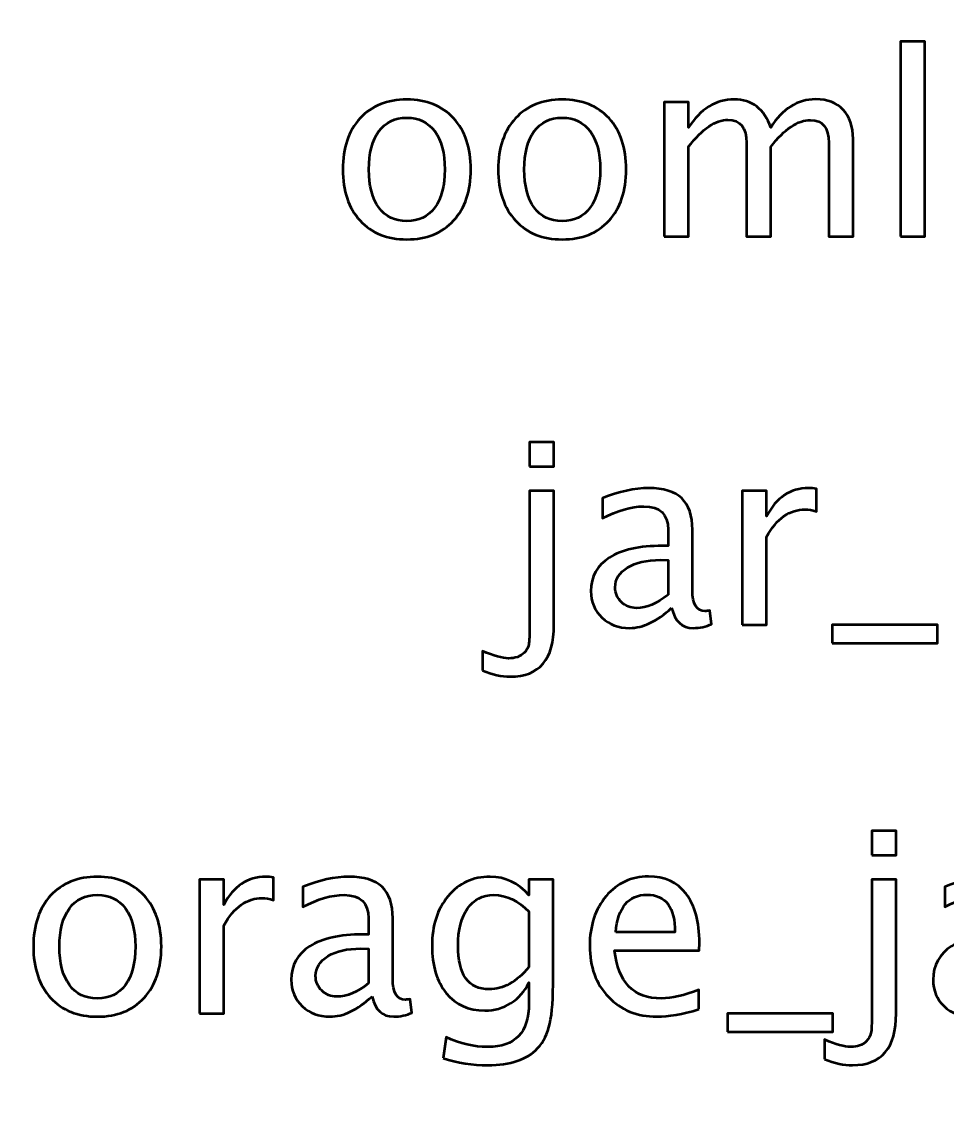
# Model space of a CAD drawing. Header units: centimetres. Extents: x -87 to 69, y -70 to 88.
# Drawn here: x -50.781 to -48.715, y -66.358 to -63.946 of the extents above; entities that cross this region are included whole.
import ezdxf

# ---------------------------------------------------------------- set-up
doc = ezdxf.new("R2010")
doc.units = ezdxf.units.CM
doc.header["$MEASUREMENT"] = 0
doc.layers.add('Layer 1', color=7, linetype='Continuous')

msp = doc.modelspace()

# ---------------------------------------------------------------- linework, layer by layer
at = {"layer": 'Layer 1', "lineweight": 53}
msp.add_open_spline([(-68, -69.75), (-68, -69.75), (-68, -20.25), (-68, -20.25), (-68, -20.25), (-68, -19.97386), (-67.77614, -19.75), (-67.5, -19.75), (-67.5, -19.75), (-67.5, -19.75), (-22.5, -19.75), (-22.5, -19.75), (-22.5, -19.75), (-22.22386, -19.75), (-22, -19.97386), (-22, -20.25), (-22, -20.25), (-22, -20.25), (-22, -69.75), (-22, -69.75), (-22, -69.75), (-22, -70.02614), (-22.22386, -70.25), (-22.5, -70.25), (-22.5, -70.25), (-22.5, -70.25), (-67.5, -70.25), (-67.5, -70.25), (-67.5, -70.25), (-67.77614, -70.25), (-68, -70.02614), (-68, -69.75)], degree=3, knots=[0, 0, 0, 0, 0.1111111, 0.1111111, 0.1111111, 0.1111111, 0.2222222, 0.2222222, 0.2222222, 0.2222222, 0.3333333, 0.3333333, 0.3333333, 0.3333333, 0.4444444, 0.4444444, 0.4444444, 0.4444444, 0.5555556, 0.5555556, 0.5555556, 0.5555556, 0.6666667, 0.6666667, 0.6666667, 0.6666667, 0.7777778, 0.7777778, 0.7777778, 0.7777778, 1, 1, 1, 1], dxfattribs=at)
at = {"layer": 'Layer 1', "color": 4, "lineweight": 53}
msp.add_open_spline([(-67.45, -69.2), (-67.45, -69.2), (-67.45, -20.8), (-67.45, -20.8), (-67.45, -20.8), (-67.45, -20.52386), (-67.22614, -20.3), (-66.95, -20.3), (-66.95, -20.3), (-66.95, -20.3), (-23.05, -20.3), (-23.05, -20.3), (-23.05, -20.3), (-22.77386, -20.3), (-22.55, -20.52386), (-22.55, -20.8), (-22.55, -20.8), (-22.55, -20.8), (-22.55, -69.2), (-22.55, -69.2), (-22.55, -69.2), (-22.55, -69.47614), (-22.77386, -69.7), (-23.05, -69.7), (-23.05, -69.7), (-23.05, -69.7), (-66.95, -69.7), (-66.95, -69.7), (-66.95, -69.7), (-67.22614, -69.7), (-67.45, -69.47614), (-67.45, -69.2)], degree=3, knots=[0, 0, 0, 0, 0.1111111, 0.1111111, 0.1111111, 0.1111111, 0.2222222, 0.2222222, 0.2222222, 0.2222222, 0.3333333, 0.3333333, 0.3333333, 0.3333333, 0.4444444, 0.4444444, 0.4444444, 0.4444444, 0.5555556, 0.5555556, 0.5555556, 0.5555556, 0.6666667, 0.6666667, 0.6666667, 0.6666667, 0.7777778, 0.7777778, 0.7777778, 0.7777778, 1, 1, 1, 1], dxfattribs=at)
at = {"layer": 'Layer 1', "color": 5, "lineweight": 53}
for points, knots in [([(-48.82008, -64.42532), (-48.82008, -64.42532), (-48.82008, -63.99014), (-48.82008, -63.99014), (-48.82008, -63.99014), (-48.82008, -63.99014), (-48.7659, -63.99014), (-48.7659, -63.99014), (-48.7659, -63.99014), (-48.7659, -63.99014), (-48.7659, -64.42532), (-48.7659, -64.42532), (-48.7659, -64.42532), (-48.7659, -64.42532), (-48.82008, -64.42532), (-48.82008, -64.42532)], [0, 0, 0, 0, 0.2, 0.2, 0.2, 0.2, 0.4, 0.4, 0.4, 0.4, 0.6, 0.6, 0.6, 0.6, 1, 1, 1, 1]), ([(-49.92149, -64.43209), (-49.96542, -64.43209), (-50.00023, -64.41808), (-50.02581, -64.39004), (-50.02581, -64.39004), (-50.0515, -64.36201), (-50.06429, -64.32391), (-50.06429, -64.27584), (-50.06429, -64.27584), (-50.06429, -64.22786), (-50.0515, -64.18985), (-50.02581, -64.16191), (-50.02581, -64.16191), (-50.00023, -64.13397), (-49.96542, -64.11996), (-49.92149, -64.11996), (-49.92149, -64.11996), (-49.87755, -64.11996), (-49.84275, -64.13397), (-49.81716, -64.16191), (-49.81716, -64.16191), (-49.79148, -64.18985), (-49.77868, -64.22786), (-49.77868, -64.27584), (-49.77868, -64.27584), (-49.77868, -64.32391), (-49.79148, -64.36201), (-49.81716, -64.39004), (-49.81716, -64.39004), (-49.84275, -64.41808), (-49.87755, -64.43209), (-49.92149, -64.43209)], [0, 0, 0, 0, 0.1111111, 0.1111111, 0.1111111, 0.1111111, 0.2222222, 0.2222222, 0.2222222, 0.2222222, 0.3333333, 0.3333333, 0.3333333, 0.3333333, 0.4444444, 0.4444444, 0.4444444, 0.4444444, 0.5555556, 0.5555556, 0.5555556, 0.5555556, 0.6666667, 0.6666667, 0.6666667, 0.6666667, 0.7777778, 0.7777778, 0.7777778, 0.7777778, 1, 1, 1, 1]), ([(-49.57474, -64.43209), (-49.61867, -64.43209), (-49.65348, -64.41808), (-49.67906, -64.39004), (-49.67906, -64.39004), (-49.70475, -64.36201), (-49.71754, -64.32391), (-49.71754, -64.27584), (-49.71754, -64.27584), (-49.71754, -64.22786), (-49.70475, -64.18985), (-49.67906, -64.16191), (-49.67906, -64.16191), (-49.65348, -64.13397), (-49.61867, -64.11996), (-49.57474, -64.11996), (-49.57474, -64.11996), (-49.5308, -64.11996), (-49.496, -64.13397), (-49.47041, -64.16191), (-49.47041, -64.16191), (-49.44473, -64.18985), (-49.43193, -64.22786), (-49.43193, -64.27584), (-49.43193, -64.27584), (-49.43193, -64.32391), (-49.44473, -64.36201), (-49.47041, -64.39004), (-49.47041, -64.39004), (-49.496, -64.41808), (-49.5308, -64.43209), (-49.57474, -64.43209)], [0, 0, 0, 0, 0.1111111, 0.1111111, 0.1111111, 0.1111111, 0.2222222, 0.2222222, 0.2222222, 0.2222222, 0.3333333, 0.3333333, 0.3333333, 0.3333333, 0.4444444, 0.4444444, 0.4444444, 0.4444444, 0.5555556, 0.5555556, 0.5555556, 0.5555556, 0.6666667, 0.6666667, 0.6666667, 0.6666667, 0.7777778, 0.7777778, 0.7777778, 0.7777778, 1, 1, 1, 1]), ([(-49.34708, -64.42532), (-49.34708, -64.42532), (-49.34708, -64.12617), (-49.34708, -64.12617), (-49.34708, -64.12617), (-49.34708, -64.12617), (-49.2929, -64.12617), (-49.2929, -64.12617), (-49.2929, -64.12617), (-49.2929, -64.12617), (-49.2929, -64.1827), (-49.2929, -64.1827), (-49.2929, -64.1827), (-49.26646, -64.14084), (-49.2326, -64.11996), (-49.19111, -64.11996), (-49.19111, -64.11996), (-49.15113, -64.11996), (-49.12394, -64.14084), (-49.10945, -64.1827), (-49.10945, -64.1827), (-49.08377, -64.14047), (-49.05028, -64.11939), (-49.00917, -64.11939), (-49.00917, -64.11939), (-48.98293, -64.11939), (-48.96251, -64.12711), (-48.94793, -64.14263), (-48.94793, -64.14263), (-48.93335, -64.15815), (-48.92601, -64.17988), (-48.92601, -64.20782), (-48.92601, -64.20782), (-48.92601, -64.20782), (-48.92601, -64.42532), (-48.92601, -64.42532), (-48.92601, -64.42532), (-48.92601, -64.42532), (-48.9802, -64.42532), (-48.9802, -64.42532), (-48.9802, -64.42532), (-48.9802, -64.42532), (-48.9802, -64.21676), (-48.9802, -64.21676), (-48.9802, -64.21676), (-48.9802, -64.1827), (-48.99374, -64.16568), (-49.02084, -64.16568), (-49.02084, -64.16568), (-49.04897, -64.16568), (-49.0785, -64.18553), (-49.10945, -64.22532), (-49.10945, -64.22532), (-49.10945, -64.22532), (-49.10945, -64.42532), (-49.10945, -64.42532), (-49.10945, -64.42532), (-49.10945, -64.42532), (-49.16364, -64.42532), (-49.16364, -64.42532), (-49.16364, -64.42532), (-49.16364, -64.42532), (-49.16364, -64.21657), (-49.16364, -64.21657), (-49.16364, -64.21657), (-49.16364, -64.18223), (-49.17738, -64.16511), (-49.20494, -64.16511), (-49.20494, -64.16511), (-49.23231, -64.16511), (-49.26167, -64.18506), (-49.2929, -64.22504), (-49.2929, -64.22504), (-49.2929, -64.22504), (-49.2929, -64.42532), (-49.2929, -64.42532), (-49.2929, -64.42532), (-49.2929, -64.42532), (-49.34708, -64.42532), (-49.34708, -64.42532)], [0, 0, 0, 0, 0.047619, 0.047619, 0.047619, 0.047619, 0.0952381, 0.0952381, 0.0952381, 0.0952381, 0.1428571, 0.1428571, 0.1428571, 0.1428571, 0.1904762, 0.1904762, 0.1904762, 0.1904762, 0.2380952, 0.2380952, 0.2380952, 0.2380952, 0.2857143, 0.2857143, 0.2857143, 0.2857143, 0.3333333, 0.3333333, 0.3333333, 0.3333333, 0.3809524, 0.3809524, 0.3809524, 0.3809524, 0.4285714, 0.4285714, 0.4285714, 0.4285714, 0.4761905, 0.4761905, 0.4761905, 0.4761905, 0.5238095, 0.5238095, 0.5238095, 0.5238095, 0.5714286, 0.5714286, 0.5714286, 0.5714286, 0.6190476, 0.6190476, 0.6190476, 0.6190476, 0.6666667, 0.6666667, 0.6666667, 0.6666667, 0.7142857, 0.7142857, 0.7142857, 0.7142857, 0.7619048, 0.7619048, 0.7619048, 0.7619048, 0.8095238, 0.8095238, 0.8095238, 0.8095238, 0.8571429, 0.8571429, 0.8571429, 0.8571429, 0.9047619, 0.9047619, 0.9047619, 0.9047619, 1, 1, 1, 1]), ([(-49.92158, -64.39145), (-49.89477, -64.39145), (-49.87389, -64.38139), (-49.85902, -64.36116), (-49.85902, -64.36116), (-49.84425, -64.34103), (-49.83682, -64.31253), (-49.83682, -64.27584), (-49.83682, -64.27584), (-49.83682, -64.23924), (-49.84425, -64.21083), (-49.85902, -64.1907), (-49.85902, -64.1907), (-49.87389, -64.17066), (-49.89477, -64.1606), (-49.92158, -64.1606), (-49.92158, -64.1606), (-49.94849, -64.1606), (-49.96937, -64.17066), (-49.98405, -64.1907), (-49.98405, -64.1907), (-49.99882, -64.21083), (-50.00615, -64.23924), (-50.00615, -64.27584), (-50.00615, -64.27584), (-50.00615, -64.31253), (-49.99882, -64.34103), (-49.98405, -64.36116), (-49.98405, -64.36116), (-49.96937, -64.38139), (-49.94849, -64.39145), (-49.92158, -64.39145)], [0, 0, 0, 0, 0.1111111, 0.1111111, 0.1111111, 0.1111111, 0.2222222, 0.2222222, 0.2222222, 0.2222222, 0.3333333, 0.3333333, 0.3333333, 0.3333333, 0.4444444, 0.4444444, 0.4444444, 0.4444444, 0.5555556, 0.5555556, 0.5555556, 0.5555556, 0.6666667, 0.6666667, 0.6666667, 0.6666667, 0.7777778, 0.7777778, 0.7777778, 0.7777778, 1, 1, 1, 1]), ([(-49.57483, -64.39145), (-49.54802, -64.39145), (-49.52714, -64.38139), (-49.51227, -64.36116), (-49.51227, -64.36116), (-49.4975, -64.34103), (-49.49007, -64.31253), (-49.49007, -64.27584), (-49.49007, -64.27584), (-49.49007, -64.23924), (-49.4975, -64.21083), (-49.51227, -64.1907), (-49.51227, -64.1907), (-49.52714, -64.17066), (-49.54802, -64.1606), (-49.57483, -64.1606), (-49.57483, -64.1606), (-49.60174, -64.1606), (-49.62262, -64.17066), (-49.6373, -64.1907), (-49.6373, -64.1907), (-49.65207, -64.21083), (-49.6594, -64.23924), (-49.6594, -64.27584), (-49.6594, -64.27584), (-49.6594, -64.31253), (-49.65207, -64.34103), (-49.6373, -64.36116), (-49.6373, -64.36116), (-49.62262, -64.38139), (-49.60174, -64.39145), (-49.57483, -64.39145)], [0, 0, 0, 0, 0.1111111, 0.1111111, 0.1111111, 0.1111111, 0.2222222, 0.2222222, 0.2222222, 0.2222222, 0.3333333, 0.3333333, 0.3333333, 0.3333333, 0.4444444, 0.4444444, 0.4444444, 0.4444444, 0.5555556, 0.5555556, 0.5555556, 0.5555556, 0.6666667, 0.6666667, 0.6666667, 0.6666667, 0.7777778, 0.7777778, 0.7777778, 0.7777778, 1, 1, 1, 1]), ([(-49.64744, -64.93877), (-49.64744, -64.93877), (-49.64744, -64.88458), (-49.64744, -64.88458), (-49.64744, -64.88458), (-49.64744, -64.88458), (-49.59326, -64.88458), (-49.59326, -64.88458), (-49.59326, -64.88458), (-49.59326, -64.88458), (-49.59326, -64.93877), (-49.59326, -64.93877), (-49.59326, -64.93877), (-49.59326, -64.93877), (-49.64744, -64.93877), (-49.64744, -64.93877)], [0, 0, 0, 0, 0.2, 0.2, 0.2, 0.2, 0.4, 0.4, 0.4, 0.4, 0.6, 0.6, 0.6, 0.6, 1, 1, 1, 1]), ([(-49.75299, -65.39427), (-49.75299, -65.39427), (-49.75299, -65.35081), (-49.75299, -65.35081), (-49.75299, -65.35081), (-49.72759, -65.36172), (-49.70821, -65.36718), (-49.69495, -65.36718), (-49.69495, -65.36718), (-49.6799, -65.36718), (-49.66814, -65.36313), (-49.65986, -65.35504), (-49.65986, -65.35504), (-49.65431, -65.34958), (-49.65092, -65.34328), (-49.64951, -65.33632), (-49.64951, -65.33632), (-49.6481, -65.32936), (-49.64744, -65.31478), (-49.64744, -65.29258), (-49.64744, -65.29258), (-49.64744, -65.29258), (-49.64744, -64.99352), (-49.64744, -64.99352), (-49.64744, -64.99352), (-49.64744, -64.99352), (-49.59326, -64.99352), (-49.59326, -64.99352), (-49.59326, -64.99352), (-49.59326, -64.99352), (-49.59326, -65.29248), (-49.59326, -65.29248), (-49.59326, -65.29248), (-49.59326, -65.36934), (-49.62571, -65.40782), (-49.69072, -65.40782), (-49.69072, -65.40782), (-49.71, -65.40782), (-49.73079, -65.4033), (-49.75299, -65.39427)], [0, 0, 0, 0, 0.0909091, 0.0909091, 0.0909091, 0.0909091, 0.1818182, 0.1818182, 0.1818182, 0.1818182, 0.2727273, 0.2727273, 0.2727273, 0.2727273, 0.3636364, 0.3636364, 0.3636364, 0.3636364, 0.4545455, 0.4545455, 0.4545455, 0.4545455, 0.5454545, 0.5454545, 0.5454545, 0.5454545, 0.6363636, 0.6363636, 0.6363636, 0.6363636, 0.7272727, 0.7272727, 0.7272727, 0.7272727, 0.8181818, 0.8181818, 0.8181818, 0.8181818, 1, 1, 1, 1]), ([(-49.33061, -65.25457), (-49.36316, -65.28449), (-49.39448, -65.29944), (-49.42459, -65.29944), (-49.42459, -65.29944), (-49.44933, -65.29944), (-49.46993, -65.29173), (-49.4862, -65.27621), (-49.4862, -65.27621), (-49.50257, -65.26069), (-49.51076, -65.24112), (-49.51076, -65.21751), (-49.51076, -65.21751), (-49.51076, -65.18486), (-49.49702, -65.15974), (-49.46955, -65.14225), (-49.46955, -65.14225), (-49.44208, -65.12475), (-49.40267, -65.116), (-49.3513, -65.116), (-49.3513, -65.116), (-49.3513, -65.116), (-49.3386, -65.116), (-49.3386, -65.116), (-49.3386, -65.116), (-49.3386, -65.116), (-49.3386, -65.07997), (-49.3386, -65.07997), (-49.3386, -65.07997), (-49.3386, -65.04526), (-49.35667, -65.02795), (-49.39288, -65.02795), (-49.39288, -65.02795), (-49.42092, -65.02795), (-49.45159, -65.03679), (-49.48479, -65.05448), (-49.48479, -65.05448), (-49.48479, -65.05448), (-49.48479, -65.00989), (-49.48479, -65.00989), (-49.48479, -65.00989), (-49.44829, -64.99483), (-49.41386, -64.98731), (-49.3816, -64.98731), (-49.3816, -64.98731), (-49.34839, -64.98731), (-49.32383, -64.99483), (-49.30812, -65.00998), (-49.30812, -65.00998), (-49.29232, -65.02513), (-49.28442, -65.04846), (-49.28442, -65.07997), (-49.28442, -65.07997), (-49.28442, -65.07997), (-49.28442, -65.21515), (-49.28442, -65.21515), (-49.28442, -65.21515), (-49.28442, -65.2461), (-49.27492, -65.26163), (-49.25582, -65.26163), (-49.25582, -65.26163), (-49.25347, -65.26163), (-49.24999, -65.26125), (-49.24538, -65.2605), (-49.24538, -65.2605), (-49.24538, -65.2605), (-49.24152, -65.2906), (-49.24152, -65.2906), (-49.24152, -65.2906), (-49.25384, -65.29653), (-49.26739, -65.29944), (-49.28225, -65.29944), (-49.28225, -65.29944), (-49.30756, -65.29944), (-49.32365, -65.28449), (-49.33061, -65.25457)], [0, 0, 0, 0, 0.05, 0.05, 0.05, 0.05, 0.1, 0.1, 0.1, 0.1, 0.15, 0.15, 0.15, 0.15, 0.2, 0.2, 0.2, 0.2, 0.25, 0.25, 0.25, 0.25, 0.3, 0.3, 0.3, 0.3, 0.35, 0.35, 0.35, 0.35, 0.4, 0.4, 0.4, 0.4, 0.45, 0.45, 0.45, 0.45, 0.5, 0.5, 0.5, 0.5, 0.55, 0.55, 0.55, 0.55, 0.6, 0.6, 0.6, 0.6, 0.65, 0.65, 0.65, 0.65, 0.7, 0.7, 0.7, 0.7, 0.75, 0.75, 0.75, 0.75, 0.8, 0.8, 0.8, 0.8, 0.85, 0.85, 0.85, 0.85, 0.9, 0.9, 0.9, 0.9, 1, 1, 1, 1]), ([(-49.17313, -65.29267), (-49.17313, -65.29267), (-49.17313, -64.99352), (-49.17313, -64.99352), (-49.17313, -64.99352), (-49.17313, -64.99352), (-49.11895, -64.99352), (-49.11895, -64.99352), (-49.11895, -64.99352), (-49.11895, -64.99352), (-49.11895, -65.05005), (-49.11895, -65.05005), (-49.11895, -65.05005), (-49.0974, -65.00819), (-49.06617, -64.98731), (-49.02516, -64.98731), (-49.02516, -64.98731), (-49.01961, -64.98731), (-49.01377, -64.98778), (-49.00775, -64.98872), (-49.00775, -64.98872), (-49.00775, -64.98872), (-49.00775, -65.03942), (-49.00775, -65.03942), (-49.00775, -65.03942), (-49.01716, -65.03632), (-49.02544, -65.03472), (-49.03259, -65.03472), (-49.03259, -65.03472), (-49.06702, -65.03472), (-49.09581, -65.05504), (-49.11895, -65.09577), (-49.11895, -65.09577), (-49.11895, -65.09577), (-49.11895, -65.29267), (-49.11895, -65.29267), (-49.11895, -65.29267), (-49.11895, -65.29267), (-49.17313, -65.29267), (-49.17313, -65.29267)], [0, 0, 0, 0, 0.0909091, 0.0909091, 0.0909091, 0.0909091, 0.1818182, 0.1818182, 0.1818182, 0.1818182, 0.2727273, 0.2727273, 0.2727273, 0.2727273, 0.3636364, 0.3636364, 0.3636364, 0.3636364, 0.4545455, 0.4545455, 0.4545455, 0.4545455, 0.5454545, 0.5454545, 0.5454545, 0.5454545, 0.6363636, 0.6363636, 0.6363636, 0.6363636, 0.7272727, 0.7272727, 0.7272727, 0.7272727, 0.8181818, 0.8181818, 0.8181818, 0.8181818, 1, 1, 1, 1]), ([(-49.3386, -65.22503), (-49.3386, -65.22503), (-49.3386, -65.14817), (-49.3386, -65.14817), (-49.3386, -65.14817), (-49.3386, -65.14817), (-49.35601, -65.14761), (-49.35601, -65.14761), (-49.35601, -65.14761), (-49.38611, -65.14761), (-49.41038, -65.15316), (-49.42891, -65.16426), (-49.42891, -65.16426), (-49.44735, -65.17545), (-49.45657, -65.19022), (-49.45657, -65.20866), (-49.45657, -65.20866), (-49.45657, -65.22155), (-49.45196, -65.23246), (-49.44284, -65.2414), (-49.44284, -65.2414), (-49.43362, -65.25034), (-49.42242, -65.25485), (-49.40916, -65.25485), (-49.40916, -65.25485), (-49.38658, -65.25485), (-49.36306, -65.24488), (-49.3386, -65.22503)], [0, 0, 0, 0, 0.125, 0.125, 0.125, 0.125, 0.25, 0.25, 0.25, 0.25, 0.375, 0.375, 0.375, 0.375, 0.5, 0.5, 0.5, 0.5, 0.625, 0.625, 0.625, 0.625, 0.75, 0.75, 0.75, 0.75, 1, 1, 1, 1]), ([(-48.97266, -65.33331), (-48.97266, -65.33331), (-48.97266, -65.29267), (-48.97266, -65.29267), (-48.97266, -65.29267), (-48.97266, -65.29267), (-48.73786, -65.29267), (-48.73786, -65.29267), (-48.73786, -65.29267), (-48.73786, -65.29267), (-48.73786, -65.33331), (-48.73786, -65.33331), (-48.73786, -65.33331), (-48.73786, -65.33331), (-48.97266, -65.33331), (-48.97266, -65.33331)], [0, 0, 0, 0, 0.2, 0.2, 0.2, 0.2, 0.4, 0.4, 0.4, 0.4, 0.6, 0.6, 0.6, 0.6, 1, 1, 1, 1]), ([(-48.88394, -65.80612), (-48.88394, -65.80612), (-48.88394, -65.75193), (-48.88394, -65.75193), (-48.88394, -65.75193), (-48.88394, -65.75193), (-48.82976, -65.75193), (-48.82976, -65.75193), (-48.82976, -65.75193), (-48.82976, -65.75193), (-48.82976, -65.80612), (-48.82976, -65.80612), (-48.82976, -65.80612), (-48.82976, -65.80612), (-48.88394, -65.80612), (-48.88394, -65.80612)], [0, 0, 0, 0, 0.2, 0.2, 0.2, 0.2, 0.4, 0.4, 0.4, 0.4, 0.6, 0.6, 0.6, 0.6, 1, 1, 1, 1]), ([(-50.61188, -66.16679), (-50.65581, -66.16679), (-50.69062, -66.15278), (-50.7162, -66.12474), (-50.7162, -66.12474), (-50.74189, -66.09671), (-50.75468, -66.05861), (-50.75468, -66.01054), (-50.75468, -66.01054), (-50.75468, -65.96256), (-50.74189, -65.92455), (-50.7162, -65.89661), (-50.7162, -65.89661), (-50.69062, -65.86867), (-50.65581, -65.85466), (-50.61188, -65.85466), (-50.61188, -65.85466), (-50.56794, -65.85466), (-50.53314, -65.86867), (-50.50755, -65.89661), (-50.50755, -65.89661), (-50.48187, -65.92455), (-50.46907, -65.96256), (-50.46907, -66.01054), (-50.46907, -66.01054), (-50.46907, -66.05861), (-50.48187, -66.09671), (-50.50755, -66.12474), (-50.50755, -66.12474), (-50.53314, -66.15278), (-50.56794, -66.16679), (-50.61188, -66.16679)], [0, 0, 0, 0, 0.1111111, 0.1111111, 0.1111111, 0.1111111, 0.2222222, 0.2222222, 0.2222222, 0.2222222, 0.3333333, 0.3333333, 0.3333333, 0.3333333, 0.4444444, 0.4444444, 0.4444444, 0.4444444, 0.5555556, 0.5555556, 0.5555556, 0.5555556, 0.6666667, 0.6666667, 0.6666667, 0.6666667, 0.7777778, 0.7777778, 0.7777778, 0.7777778, 1, 1, 1, 1]), ([(-50.38422, -66.16002), (-50.38422, -66.16002), (-50.38422, -65.86087), (-50.38422, -65.86087), (-50.38422, -65.86087), (-50.38422, -65.86087), (-50.33004, -65.86087), (-50.33004, -65.86087), (-50.33004, -65.86087), (-50.33004, -65.86087), (-50.33004, -65.9174), (-50.33004, -65.9174), (-50.33004, -65.9174), (-50.30849, -65.87554), (-50.27726, -65.85466), (-50.23625, -65.85466), (-50.23625, -65.85466), (-50.2307, -65.85466), (-50.22486, -65.85513), (-50.21884, -65.85607), (-50.21884, -65.85607), (-50.21884, -65.85607), (-50.21884, -65.90677), (-50.21884, -65.90677), (-50.21884, -65.90677), (-50.22825, -65.90367), (-50.23653, -65.90207), (-50.24368, -65.90207), (-50.24368, -65.90207), (-50.27811, -65.90207), (-50.3069, -65.92239), (-50.33004, -65.96312), (-50.33004, -65.96312), (-50.33004, -65.96312), (-50.33004, -66.16002), (-50.33004, -66.16002), (-50.33004, -66.16002), (-50.33004, -66.16002), (-50.38422, -66.16002), (-50.38422, -66.16002)], [0, 0, 0, 0, 0.0909091, 0.0909091, 0.0909091, 0.0909091, 0.1818182, 0.1818182, 0.1818182, 0.1818182, 0.2727273, 0.2727273, 0.2727273, 0.2727273, 0.3636364, 0.3636364, 0.3636364, 0.3636364, 0.4545455, 0.4545455, 0.4545455, 0.4545455, 0.5454545, 0.5454545, 0.5454545, 0.5454545, 0.6363636, 0.6363636, 0.6363636, 0.6363636, 0.7272727, 0.7272727, 0.7272727, 0.7272727, 0.8181818, 0.8181818, 0.8181818, 0.8181818, 1, 1, 1, 1]), ([(-49.99909, -66.12192), (-50.03164, -66.15184), (-50.06296, -66.16679), (-50.09307, -66.16679), (-50.09307, -66.16679), (-50.11781, -66.16679), (-50.13841, -66.15908), (-50.15468, -66.14356), (-50.15468, -66.14356), (-50.17105, -66.12804), (-50.17924, -66.10847), (-50.17924, -66.08486), (-50.17924, -66.08486), (-50.17924, -66.05221), (-50.1655, -66.02709), (-50.13803, -66.0096), (-50.13803, -66.0096), (-50.11056, -65.9921), (-50.07115, -65.98335), (-50.01978, -65.98335), (-50.01978, -65.98335), (-50.01978, -65.98335), (-50.00708, -65.98335), (-50.00708, -65.98335), (-50.00708, -65.98335), (-50.00708, -65.98335), (-50.00708, -65.94732), (-50.00708, -65.94732), (-50.00708, -65.94732), (-50.00708, -65.91261), (-50.02515, -65.8953), (-50.06136, -65.8953), (-50.06136, -65.8953), (-50.0894, -65.8953), (-50.12007, -65.90414), (-50.15327, -65.92183), (-50.15327, -65.92183), (-50.15327, -65.92183), (-50.15327, -65.87724), (-50.15327, -65.87724), (-50.15327, -65.87724), (-50.11677, -65.86218), (-50.08234, -65.85466), (-50.05008, -65.85466), (-50.05008, -65.85466), (-50.01687, -65.85466), (-49.99231, -65.86218), (-49.9766, -65.87733), (-49.9766, -65.87733), (-49.9608, -65.89248), (-49.9529, -65.91581), (-49.9529, -65.94732), (-49.9529, -65.94732), (-49.9529, -65.94732), (-49.9529, -66.0825), (-49.9529, -66.0825), (-49.9529, -66.0825), (-49.9529, -66.11345), (-49.9434, -66.12898), (-49.9243, -66.12898), (-49.9243, -66.12898), (-49.92195, -66.12898), (-49.91847, -66.1286), (-49.91386, -66.12785), (-49.91386, -66.12785), (-49.91386, -66.12785), (-49.91, -66.15795), (-49.91, -66.15795), (-49.91, -66.15795), (-49.92232, -66.16388), (-49.93587, -66.16679), (-49.95073, -66.16679), (-49.95073, -66.16679), (-49.97604, -66.16679), (-49.99213, -66.15184), (-49.99909, -66.12192)], [0, 0, 0, 0, 0.05, 0.05, 0.05, 0.05, 0.1, 0.1, 0.1, 0.1, 0.15, 0.15, 0.15, 0.15, 0.2, 0.2, 0.2, 0.2, 0.25, 0.25, 0.25, 0.25, 0.3, 0.3, 0.3, 0.3, 0.35, 0.35, 0.35, 0.35, 0.4, 0.4, 0.4, 0.4, 0.45, 0.45, 0.45, 0.45, 0.5, 0.5, 0.5, 0.5, 0.55, 0.55, 0.55, 0.55, 0.6, 0.6, 0.6, 0.6, 0.65, 0.65, 0.65, 0.65, 0.7, 0.7, 0.7, 0.7, 0.75, 0.75, 0.75, 0.75, 0.8, 0.8, 0.8, 0.8, 0.85, 0.85, 0.85, 0.85, 0.9, 0.9, 0.9, 0.9, 1, 1, 1, 1]), ([(-49.84048, -66.25936), (-49.84048, -66.25936), (-49.83409, -66.21251), (-49.83409, -66.21251), (-49.83409, -66.21251), (-49.80267, -66.22719), (-49.77153, -66.23453), (-49.74077, -66.23453), (-49.74077, -66.23453), (-49.67971, -66.23453), (-49.64914, -66.20216), (-49.64914, -66.13754), (-49.64914, -66.13754), (-49.64914, -66.13754), (-49.64914, -66.0905), (-49.64914, -66.0905), (-49.64914, -66.0905), (-49.65855, -66.11035), (-49.67191, -66.12568), (-49.68931, -66.13669), (-49.68931, -66.13669), (-49.70671, -66.1477), (-49.72609, -66.15325), (-49.74745, -66.15325), (-49.74745, -66.15325), (-49.78366, -66.15325), (-49.81236, -66.14026), (-49.83352, -66.1143), (-49.83352, -66.1143), (-49.85469, -66.08834), (-49.86532, -66.05315), (-49.86532, -66.00875), (-49.86532, -66.00875), (-49.86532, -65.96331), (-49.85328, -65.92625), (-49.8292, -65.89756), (-49.8292, -65.89756), (-49.80502, -65.86896), (-49.77388, -65.85466), (-49.73559, -65.85466), (-49.73559, -65.85466), (-49.7021, -65.85466), (-49.67322, -65.8682), (-49.64914, -65.89539), (-49.64914, -65.89539), (-49.64914, -65.89539), (-49.64914, -65.86087), (-49.64914, -65.86087), (-49.64914, -65.86087), (-49.64914, -65.86087), (-49.59495, -65.86087), (-49.59495, -65.86087), (-49.59495, -65.86087), (-49.59495, -65.86087), (-49.59495, -66.07836), (-49.59495, -66.07836), (-49.59495, -66.07836), (-49.59495, -66.12512), (-49.5974, -66.15974), (-49.60229, -66.18222), (-49.60229, -66.18222), (-49.60709, -66.2047), (-49.61631, -66.22314), (-49.62967, -66.23744), (-49.62967, -66.23744), (-49.65337, -66.26256), (-49.69044, -66.27517), (-49.74077, -66.27517), (-49.74077, -66.27517), (-49.77529, -66.27517), (-49.8085, -66.2699), (-49.84048, -66.25936)], [0, 0, 0, 0, 0.0526316, 0.0526316, 0.0526316, 0.0526316, 0.1052632, 0.1052632, 0.1052632, 0.1052632, 0.1578947, 0.1578947, 0.1578947, 0.1578947, 0.2105263, 0.2105263, 0.2105263, 0.2105263, 0.2631579, 0.2631579, 0.2631579, 0.2631579, 0.3157895, 0.3157895, 0.3157895, 0.3157895, 0.3684211, 0.3684211, 0.3684211, 0.3684211, 0.4210526, 0.4210526, 0.4210526, 0.4210526, 0.4736842, 0.4736842, 0.4736842, 0.4736842, 0.5263158, 0.5263158, 0.5263158, 0.5263158, 0.5789474, 0.5789474, 0.5789474, 0.5789474, 0.6315789, 0.6315789, 0.6315789, 0.6315789, 0.6842105, 0.6842105, 0.6842105, 0.6842105, 0.7368421, 0.7368421, 0.7368421, 0.7368421, 0.7894737, 0.7894737, 0.7894737, 0.7894737, 0.8421053, 0.8421053, 0.8421053, 0.8421053, 0.8947368, 0.8947368, 0.8947368, 0.8947368, 1, 1, 1, 1]), ([(-49.27012, -66.15042), (-49.30652, -66.16134), (-49.33766, -66.16679), (-49.36363, -66.16679), (-49.36363, -66.16679), (-49.40793, -66.16679), (-49.44396, -66.15212), (-49.47172, -66.12286), (-49.47172, -66.12286), (-49.49947, -66.0936), (-49.51339, -66.05569), (-49.51339, -66.00903), (-49.51339, -66.00903), (-49.51339, -65.96378), (-49.50116, -65.92662), (-49.47661, -65.89756), (-49.47661, -65.89756), (-49.45205, -65.86858), (-49.42063, -65.85409), (-49.38235, -65.85409), (-49.38235, -65.85409), (-49.34613, -65.85409), (-49.31809, -65.86698), (-49.29834, -65.89276), (-49.29834, -65.89276), (-49.27858, -65.91853), (-49.26871, -65.95503), (-49.26871, -66.00235), (-49.26871, -66.00235), (-49.26871, -66.00235), (-49.26899, -66.01891), (-49.26899, -66.01891), (-49.26899, -66.01891), (-49.26899, -66.01891), (-49.45808, -66.01891), (-49.45808, -66.01891), (-49.45808, -66.01891), (-49.45017, -66.09041), (-49.41527, -66.12615), (-49.35347, -66.12615), (-49.35347, -66.12615), (-49.33079, -66.12615), (-49.30304, -66.11976), (-49.27012, -66.10696), (-49.27012, -66.10696), (-49.27012, -66.10696), (-49.27012, -66.15042), (-49.27012, -66.15042)], [0, 0, 0, 0, 0.0769231, 0.0769231, 0.0769231, 0.0769231, 0.1538462, 0.1538462, 0.1538462, 0.1538462, 0.2307692, 0.2307692, 0.2307692, 0.2307692, 0.3076923, 0.3076923, 0.3076923, 0.3076923, 0.3846154, 0.3846154, 0.3846154, 0.3846154, 0.4615385, 0.4615385, 0.4615385, 0.4615385, 0.5384615, 0.5384615, 0.5384615, 0.5384615, 0.6153846, 0.6153846, 0.6153846, 0.6153846, 0.6923077, 0.6923077, 0.6923077, 0.6923077, 0.7692308, 0.7692308, 0.7692308, 0.7692308, 0.8461538, 0.8461538, 0.8461538, 0.8461538, 1, 1, 1, 1]), ([(-48.98949, -66.26162), (-48.98949, -66.26162), (-48.98949, -66.21816), (-48.98949, -66.21816), (-48.98949, -66.21816), (-48.96409, -66.22907), (-48.94471, -66.23453), (-48.93145, -66.23453), (-48.93145, -66.23453), (-48.9164, -66.23453), (-48.90464, -66.23048), (-48.89636, -66.22239), (-48.89636, -66.22239), (-48.89081, -66.21693), (-48.88742, -66.21063), (-48.88601, -66.20367), (-48.88601, -66.20367), (-48.8846, -66.19671), (-48.88394, -66.18213), (-48.88394, -66.15993), (-48.88394, -66.15993), (-48.88394, -66.15993), (-48.88394, -65.86087), (-48.88394, -65.86087), (-48.88394, -65.86087), (-48.88394, -65.86087), (-48.82976, -65.86087), (-48.82976, -65.86087), (-48.82976, -65.86087), (-48.82976, -65.86087), (-48.82976, -66.15983), (-48.82976, -66.15983), (-48.82976, -66.15983), (-48.82976, -66.23669), (-48.86221, -66.27517), (-48.92722, -66.27517), (-48.92722, -66.27517), (-48.9465, -66.27517), (-48.96729, -66.27065), (-48.98949, -66.26162)], [0, 0, 0, 0, 0.0909091, 0.0909091, 0.0909091, 0.0909091, 0.1818182, 0.1818182, 0.1818182, 0.1818182, 0.2727273, 0.2727273, 0.2727273, 0.2727273, 0.3636364, 0.3636364, 0.3636364, 0.3636364, 0.4545455, 0.4545455, 0.4545455, 0.4545455, 0.5454545, 0.5454545, 0.5454545, 0.5454545, 0.6363636, 0.6363636, 0.6363636, 0.6363636, 0.7272727, 0.7272727, 0.7272727, 0.7272727, 0.8181818, 0.8181818, 0.8181818, 0.8181818, 1, 1, 1, 1]), ([(-48.56711, -66.12192), (-48.59966, -66.15184), (-48.63098, -66.16679), (-48.66109, -66.16679), (-48.66109, -66.16679), (-48.68583, -66.16679), (-48.70643, -66.15908), (-48.7227, -66.14356), (-48.7227, -66.14356), (-48.73907, -66.12804), (-48.74726, -66.10847), (-48.74726, -66.08486), (-48.74726, -66.08486), (-48.74726, -66.05221), (-48.73352, -66.02709), (-48.70605, -66.0096), (-48.70605, -66.0096), (-48.67858, -65.9921), (-48.63917, -65.98335), (-48.5878, -65.98335), (-48.5878, -65.98335), (-48.5878, -65.98335), (-48.5751, -65.98335), (-48.5751, -65.98335), (-48.5751, -65.98335), (-48.5751, -65.98335), (-48.5751, -65.94732), (-48.5751, -65.94732), (-48.5751, -65.94732), (-48.5751, -65.91261), (-48.59317, -65.8953), (-48.62938, -65.8953), (-48.62938, -65.8953), (-48.65742, -65.8953), (-48.68809, -65.90414), (-48.72129, -65.92183), (-48.72129, -65.92183), (-48.72129, -65.92183), (-48.72129, -65.87724), (-48.72129, -65.87724), (-48.72129, -65.87724), (-48.68479, -65.86218), (-48.65036, -65.85466), (-48.6181, -65.85466), (-48.6181, -65.85466), (-48.58489, -65.85466), (-48.56033, -65.86218), (-48.54462, -65.87733), (-48.54462, -65.87733), (-48.52882, -65.89248), (-48.52092, -65.91581), (-48.52092, -65.94732), (-48.52092, -65.94732), (-48.52092, -65.94732), (-48.52092, -66.0825), (-48.52092, -66.0825), (-48.52092, -66.0825), (-48.52092, -66.11345), (-48.51142, -66.12898), (-48.49232, -66.12898), (-48.49232, -66.12898), (-48.48997, -66.12898), (-48.48649, -66.1286), (-48.48188, -66.12785), (-48.48188, -66.12785), (-48.48188, -66.12785), (-48.47802, -66.15795), (-48.47802, -66.15795), (-48.47802, -66.15795), (-48.49034, -66.16388), (-48.50389, -66.16679), (-48.51875, -66.16679), (-48.51875, -66.16679), (-48.54406, -66.16679), (-48.56015, -66.15184), (-48.56711, -66.12192)], [0, 0, 0, 0, 0.05, 0.05, 0.05, 0.05, 0.1, 0.1, 0.1, 0.1, 0.15, 0.15, 0.15, 0.15, 0.2, 0.2, 0.2, 0.2, 0.25, 0.25, 0.25, 0.25, 0.3, 0.3, 0.3, 0.3, 0.35, 0.35, 0.35, 0.35, 0.4, 0.4, 0.4, 0.4, 0.45, 0.45, 0.45, 0.45, 0.5, 0.5, 0.5, 0.5, 0.55, 0.55, 0.55, 0.55, 0.6, 0.6, 0.6, 0.6, 0.65, 0.65, 0.65, 0.65, 0.7, 0.7, 0.7, 0.7, 0.75, 0.75, 0.75, 0.75, 0.8, 0.8, 0.8, 0.8, 0.85, 0.85, 0.85, 0.85, 0.9, 0.9, 0.9, 0.9, 1, 1, 1, 1]), ([(-50.61197, -66.12615), (-50.58516, -66.12615), (-50.56428, -66.11609), (-50.54941, -66.09586), (-50.54941, -66.09586), (-50.53464, -66.07573), (-50.52721, -66.04723), (-50.52721, -66.01054), (-50.52721, -66.01054), (-50.52721, -65.97394), (-50.53464, -65.94553), (-50.54941, -65.9254), (-50.54941, -65.9254), (-50.56428, -65.90536), (-50.58516, -65.8953), (-50.61197, -65.8953), (-50.61197, -65.8953), (-50.63888, -65.8953), (-50.65976, -65.90536), (-50.67444, -65.9254), (-50.67444, -65.9254), (-50.68921, -65.94553), (-50.69654, -65.97394), (-50.69654, -66.01054), (-50.69654, -66.01054), (-50.69654, -66.04723), (-50.68921, -66.07573), (-50.67444, -66.09586), (-50.67444, -66.09586), (-50.65976, -66.11609), (-50.63888, -66.12615), (-50.61197, -66.12615)], [0, 0, 0, 0, 0.1111111, 0.1111111, 0.1111111, 0.1111111, 0.2222222, 0.2222222, 0.2222222, 0.2222222, 0.3333333, 0.3333333, 0.3333333, 0.3333333, 0.4444444, 0.4444444, 0.4444444, 0.4444444, 0.5555556, 0.5555556, 0.5555556, 0.5555556, 0.6666667, 0.6666667, 0.6666667, 0.6666667, 0.7777778, 0.7777778, 0.7777778, 0.7777778, 1, 1, 1, 1]), ([(-49.64914, -66.05654), (-49.64914, -66.05654), (-49.64914, -65.93246), (-49.64914, -65.93246), (-49.64914, -65.93246), (-49.67303, -65.90772), (-49.69909, -65.8953), (-49.72722, -65.8953), (-49.72722, -65.8953), (-49.75224, -65.8953), (-49.77181, -65.90527), (-49.78592, -65.92531), (-49.78592, -65.92531), (-49.80013, -65.94525), (-49.80718, -65.973), (-49.80718, -66.00837), (-49.80718, -66.00837), (-49.80718, -66.07338), (-49.78413, -66.10583), (-49.73794, -66.10583), (-49.73794, -66.10583), (-49.70652, -66.10583), (-49.67689, -66.08937), (-49.64914, -66.05654)], [0, 0, 0, 0, 0.1428571, 0.1428571, 0.1428571, 0.1428571, 0.2857143, 0.2857143, 0.2857143, 0.2857143, 0.4285714, 0.4285714, 0.4285714, 0.4285714, 0.5714286, 0.5714286, 0.5714286, 0.5714286, 0.7142857, 0.7142857, 0.7142857, 0.7142857, 1, 1, 1, 1]), ([(-49.45525, -65.97827), (-49.45525, -65.97827), (-49.32317, -65.97827), (-49.32317, -65.97827), (-49.32317, -65.97827), (-49.32317, -65.92258), (-49.34396, -65.89473), (-49.38545, -65.89473), (-49.38545, -65.89473), (-49.42722, -65.89473), (-49.45046, -65.92258), (-49.45525, -65.97827)], [0, 0, 0, 0, 0.25, 0.25, 0.25, 0.25, 0.5, 0.5, 0.5, 0.5, 1, 1, 1, 1]), ([(-50.00708, -66.09238), (-50.00708, -66.09238), (-50.00708, -66.01552), (-50.00708, -66.01552), (-50.00708, -66.01552), (-50.00708, -66.01552), (-50.02449, -66.01496), (-50.02449, -66.01496), (-50.02449, -66.01496), (-50.05459, -66.01496), (-50.07886, -66.02051), (-50.09739, -66.03161), (-50.09739, -66.03161), (-50.11583, -66.0428), (-50.12505, -66.05757), (-50.12505, -66.07601), (-50.12505, -66.07601), (-50.12505, -66.0889), (-50.12044, -66.09981), (-50.11132, -66.10875), (-50.11132, -66.10875), (-50.1021, -66.11769), (-50.0909, -66.1222), (-50.07764, -66.1222), (-50.07764, -66.1222), (-50.05506, -66.1222), (-50.03154, -66.11223), (-50.00708, -66.09238)], [0, 0, 0, 0, 0.125, 0.125, 0.125, 0.125, 0.25, 0.25, 0.25, 0.25, 0.375, 0.375, 0.375, 0.375, 0.5, 0.5, 0.5, 0.5, 0.625, 0.625, 0.625, 0.625, 0.75, 0.75, 0.75, 0.75, 1, 1, 1, 1]), ([(-49.20567, -66.20066), (-49.20567, -66.20066), (-49.20567, -66.16002), (-49.20567, -66.16002), (-49.20567, -66.16002), (-49.20567, -66.16002), (-48.97087, -66.16002), (-48.97087, -66.16002), (-48.97087, -66.16002), (-48.97087, -66.16002), (-48.97087, -66.20066), (-48.97087, -66.20066), (-48.97087, -66.20066), (-48.97087, -66.20066), (-49.20567, -66.20066), (-49.20567, -66.20066)], [0, 0, 0, 0, 0.2, 0.2, 0.2, 0.2, 0.4, 0.4, 0.4, 0.4, 0.6, 0.6, 0.6, 0.6, 1, 1, 1, 1])]:
    msp.add_open_spline(points, degree=3, knots=knots, dxfattribs=at)

doc.saveas('drawing.dxf')
